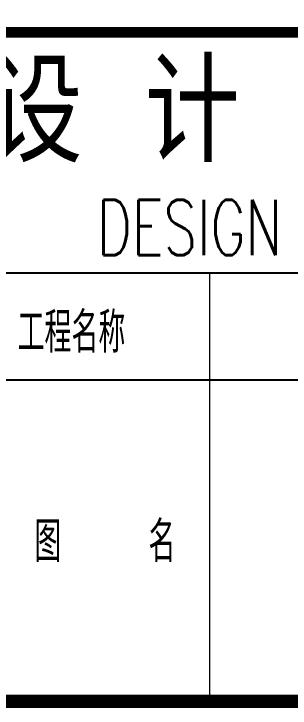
# Model space of a CAD drawing. Header units: millimetres. Extents: x 1442233 to 1526333, y -21810 to 275190.
# Drawn here: x 1514871 to 1516931, y 97940 to 103127 of the extents above; entities that cross this region are included whole.
import ezdxf

# ---------------------------------------------------------------- set-up
doc = ezdxf.new("R2010")
doc.units = ezdxf.units.MM
doc.header["$LTSCALE"] = 1500
doc.layers.add('1', color=7, linetype='Continuous')
doc.layers.add('PUB_TITLE', color=4, linetype='Continuous')
doc.layers.add('PUB_TEXT', color=7, linetype='Continuous', lineweight=15)
doc.styles.add('_TCH_DIM', font='SIMPLEX', dxfattribs={"bigfont": 'GBCBIG'})
doc.styles.get("Standard").update_dxf_attribs({"font": 'TSSDENG', "width": 0.75, "bigfont": 'TSSDCHN'})

# ---------------------------------------------------------------- blocks, each defined once
blk = doc.blocks.new('1234')
for p, q in [((1908333.7, 783593.6), (1887333.7, 783593.6)), ((1908333.7, 782793.6), (1887333.7, 782793.6))]:
    blk.add_line(p, q)
at = {"const_width": 80}
blk.add_lwpolyline([(1887333.7, 780393.6), (1887333.7, 785393.6), (1908333.7, 785393.6)], dxfattribs=at)
at = {"layer": 'PUB_TEXT'}
blk.add_line((1899333.7, 780393.6), (1899333.7, 783593.6), dxfattribs=at)
at = {"layer": 'PUB_TITLE', "const_width": 100}
blk.add_lwpolyline([(1827733.7, 780393.6), (1908333.7, 780393.6), (1908333.7, 837793.6), (1827733.7, 837793.6)], close=True, dxfattribs=at)
at = {"layer": 'PUB_TEXT'}
for s, p in [('设', (1897673.2, 784422.7)), ('计', (1898845.2, 784422.7))]:
    blk.add_text(s, height=750, dxfattribs=at).set_placement(p)
at = {"layer": 'PUB_TEXT', "style": '_TCH_DIM', "width": 0.705882}
blk.add_text('DESIGN', height=412.25, dxfattribs=at).set_placement((1898488.7, 783728.3))
at = {"layer": 'PUB_TEXT', "width": 0.7}
for s, height, p in [('工程名称', 302.27, (1897898.5, 782998.5)), ('图', 302.3, (1898023.9, 781435.3)), ('名', 302.3, (1898875, 781435.3))]:
    blk.add_text(s, height=height, dxfattribs=at).set_placement(p)

msp = doc.modelspace()

# ---------------------------------------------------------------- block references
at = {"layer": '1'}
msp.add_blockref('1234', (-383000.8, -682403.9), dxfattribs=at)

doc.saveas('drawing.dxf')
